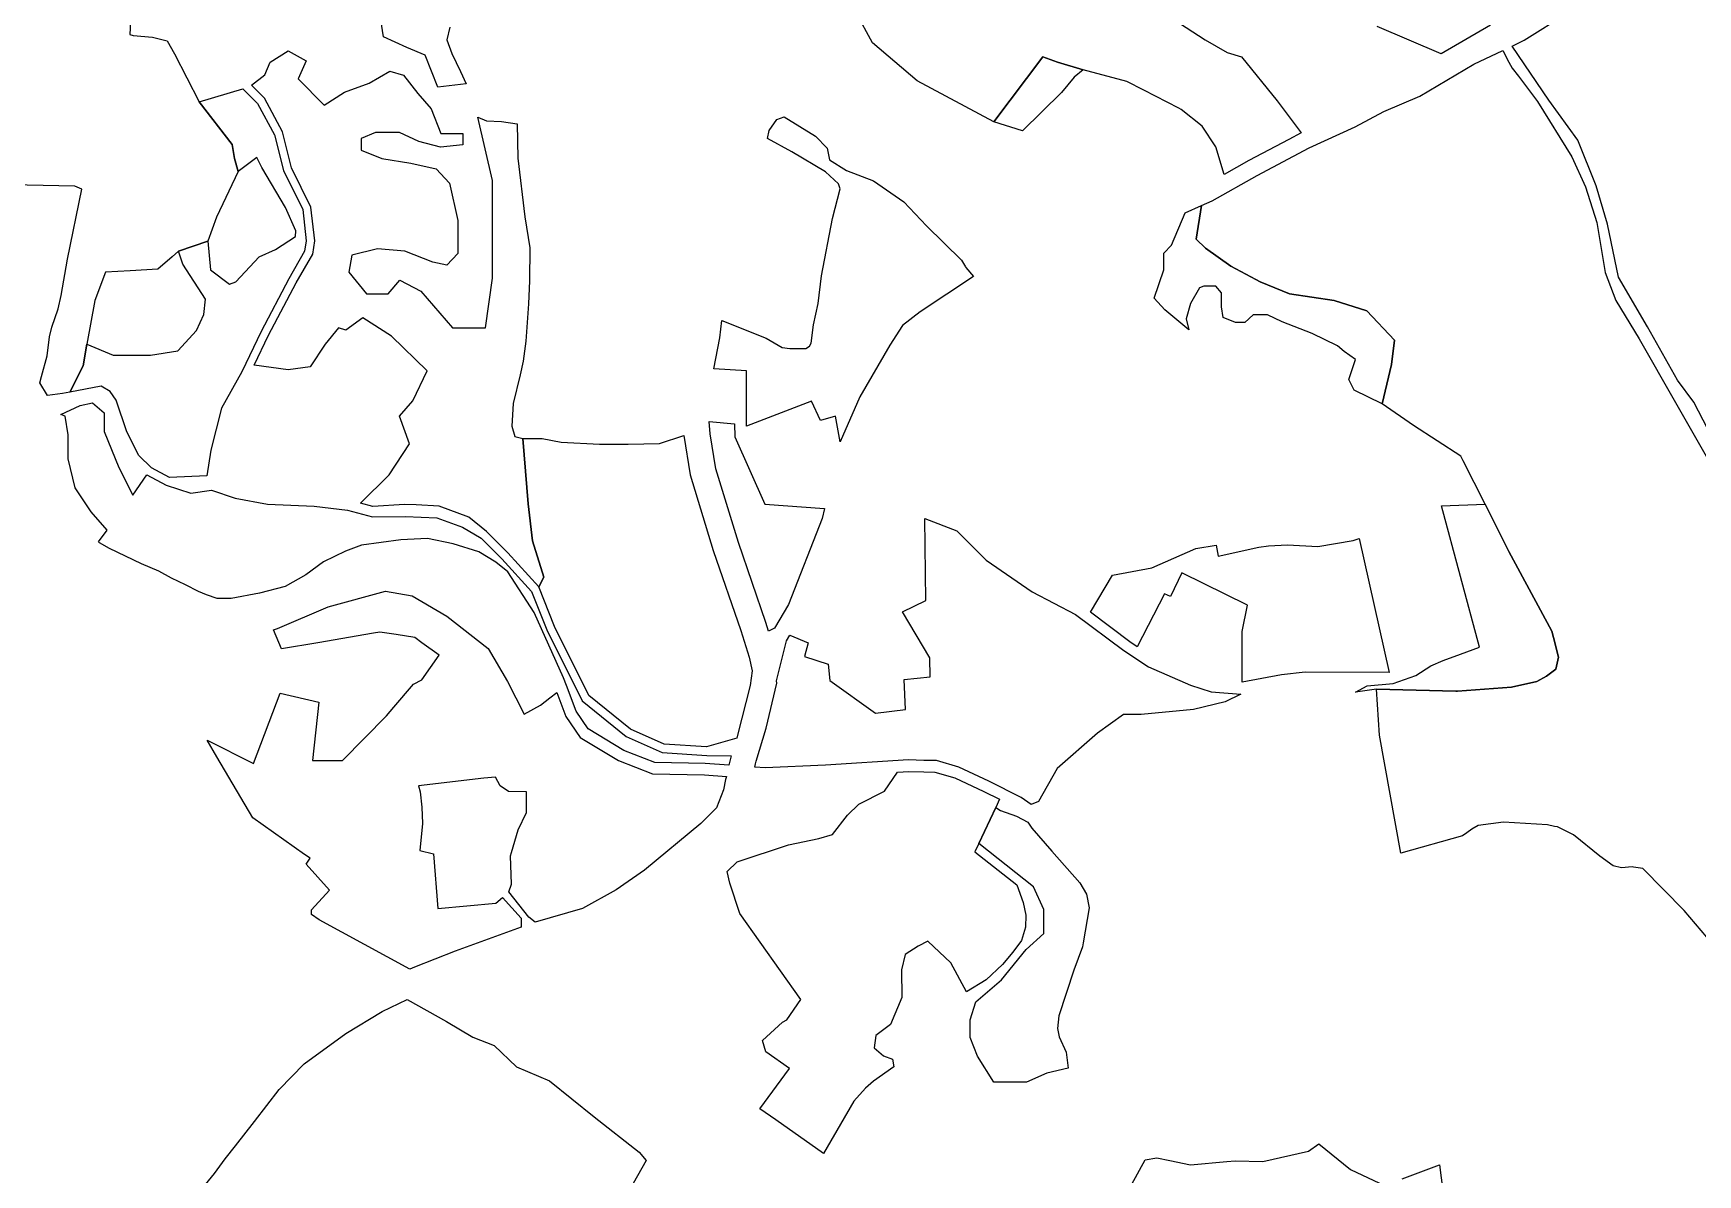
# Model space of a CAD drawing. Header units: millimetres. Extents: x 35444746 to 35449000, y 3482000 to 3488437.
# Drawn here: x 35446730.2 to 35447122.2, y 3486125 to 3486393.7 of the extents above; entities that cross this region are included whole.
import ezdxf

# ---------------------------------------------------------------- set-up
doc = ezdxf.new("R2010")
doc.units = ezdxf.units.MM
doc.layers.add('0203.02旱地整理', color=9, linetype='Continuous', true_color=0x808080)
doc.layers.add('0204.02水田整理', color=9, linetype='Continuous', true_color=0x808080)

msp = doc.modelspace()

# ---------------------------------------------------------------- linework, layer by layer
at = {"layer": '0203.02旱地整理', "color": 41}
for points in [[(35446828.278, 3486395.177), (35446827.633, 3486392.17), (35446828.761, 3486388.948), (35446830.803, 3486384.707), (35446832.15, 3486381.833), (35446825.481, 3486381.039), (35446822.515, 3486388.571), (35446818.153, 3486390.335), (35446812.664, 3486392.885), (35446812.076, 3486396.891)], [(35446828.278, 3486395.177), (35446827.633, 3486392.17), (35446828.761, 3486388.948), (35446830.803, 3486384.707), (35446832.15, 3486381.833), (35446825.481, 3486381.039), (35446822.515, 3486388.571), (35446818.153, 3486390.335), (35446812.664, 3486392.885), (35446812.076, 3486396.891)], [(35446995.68, 3486399.025), (35447006.166, 3486392.139), (35447011.352, 3486389.207), (35447014.71, 3486388.139), (35447023.154, 3486377.768), (35447028.817, 3486370.283), (35447025.893, 3486368.729), (35447016.473, 3486363.724), (35447010.628, 3486360.428), (35447008.692, 3486366.979), (35447005.49, 3486371.868), (35447000.547, 3486375.772), (35447000, 3486376.054), (35446991.729, 3486380.312), (35446987.766, 3486382.353), (35446977.449, 3486385.114), (35446971.422, 3486386.883), (35446967.94, 3486388.135), (35446956.384, 3486372.848), (35446938.347, 3486382.485), (35446927.824, 3486391.463), (35446923.968, 3486398.52)], [(35446995.68, 3486399.025), (35447006.166, 3486392.139), (35447011.352, 3486389.207), (35447014.71, 3486388.139), (35447023.154, 3486377.768), (35447028.817, 3486370.283), (35447025.893, 3486368.729), (35447016.473, 3486363.724), (35447010.628, 3486360.428), (35447008.692, 3486366.979), (35447005.49, 3486371.868), (35447000.547, 3486375.772), (35447000, 3486376.054), (35446991.729, 3486380.312), (35446987.766, 3486382.353), (35446977.449, 3486385.114), (35446971.422, 3486386.883), (35446967.94, 3486388.135), (35446956.384, 3486372.848), (35446938.347, 3486382.485), (35446927.824, 3486391.463), (35446923.968, 3486398.52)], [(35447073.394, 3486395.588), (35447061.734, 3486388.863), (35447046.699, 3486395.341)], [(35447073.394, 3486395.588), (35447061.734, 3486388.863), (35447046.699, 3486395.341)], [(35446988.903, 3486122.742), (35446992.05, 3486128.504), (35446994.812, 3486128.949), (35446997.835, 3486128.315), (35447002.69, 3486127.298), (35447011.24, 3486128.101), (35447013.236, 3486128.289), (35447019.774, 3486128.12), (35447030.531, 3486130.548), (35447032.921, 3486132.279), (35447040.432, 3486126.263), (35447047.256, 3486123.023)], [(35446988.903, 3486122.742), (35446992.05, 3486128.504), (35446994.812, 3486128.949), (35446997.835, 3486128.315), (35447002.69, 3486127.298), (35447011.24, 3486128.101), (35447013.236, 3486128.289), (35447019.774, 3486128.12), (35447030.531, 3486130.548), (35447032.921, 3486132.279), (35447040.432, 3486126.263), (35447047.256, 3486123.023)], [(35447052.604, 3486124), (35447061.384, 3486127.308), (35447063.986, 3486107.193)], [(35447052.604, 3486124), (35447061.384, 3486127.308), (35447063.986, 3486107.193)]]:
    msp.add_lwpolyline(points, dxfattribs=at)
for points in [[(35446781.591, 3486381.48), (35446784.748, 3486383.95), (35446786.03, 3486386.924), (35446790.196, 3486389.579), (35446794.455, 3486387.199), (35446792.623, 3486382.989), (35446798.713, 3486376.765), (35446803.536, 3486379.876), (35446809.337, 3486381.944), (35446814.206, 3486384.784), (35446817.382, 3486383.814), (35446820.781, 3486379.568), (35446823.903, 3486375.946), (35446826.173, 3486370.131), (35446831.328, 3486370.131), (35446831.328, 3486367.448), (35446826.105, 3486366.862), (35446820.979, 3486368.228), (35446816.44, 3486370.375), (35446810.777, 3486370.375), (35446807.458, 3486368.96), (35446807.458, 3486366.228), (35446812.291, 3486364.227), (35446819.125, 3486363.154), (35446825.08, 3486361.837), (35446828.231, 3486358.437), (35446830.199, 3486349.643), (35446830.199, 3486341.879), (35446827.636, 3486339.084), (35446824.334, 3486339.822), (35446817.693, 3486342.384), (35446811.235, 3486342.979), (35446805.203, 3486341.491), (35446804.491, 3486337.436), (35446808.707, 3486332.351), (35446813.749, 3486332.351), (35446816.498, 3486335.558), (35446821.448, 3486333.038), (35446828.917, 3486324.395), (35446836.693, 3486324.395), (35446838.364, 3486336.082), (35446838.364, 3486359.044), (35446834.876, 3486374.001), (35446836.963, 3486373.064), (35446840.5, 3486372.937), (35446844.192, 3486372.373), (35446844.355, 3486364.298), (35446845.987, 3486350.514), (35446847.119, 3486343.163), (35446847.068, 3486335.419), (35446846.803, 3486330.02), (35446846.233, 3486321.195), (35446845.61, 3486316.524), (35446844.849, 3486313.322), (35446843.233, 3486306.595), (35446842.914, 3486301.25), (35446843.644, 3486298.782), (35446845.497, 3486298.305), (35446846.732, 3486282.936), (35446847.753, 3486274.261), (35446850.433, 3486265.65), (35446849.277, 3486263.415), (35446841.99, 3486271.398), (35446836.943, 3486276.426), (35446832.767, 3486279.807), (35446825.778, 3486282.372), (35446820.383, 3486282.664), (35446817.615, 3486282.814), (35446810.188, 3486282.302), (35446807.256, 3486283.123), (35446814.035, 3486289.79), (35446818.818, 3486297.048), (35446816.419, 3486303.594), (35446819.63, 3486307.147), (35446823.005, 3486314.263), (35446814.602, 3486322.443), (35446807.818, 3486326.686), (35446803.796, 3486323.817), (35446802.059, 3486324.38), (35446798.957, 3486320.52), (35446795.43, 3486315.221), (35446790.268, 3486314.469), (35446782.26, 3486315.556), (35446785.64, 3486322.632), (35446792.156, 3486334.937), (35446796.03, 3486341.707), (35446796.523, 3486344.836), (35446795.611, 3486352.776), (35446791.017, 3486362.06), (35446788.922, 3486370.528), (35446784.669, 3486378.408)], [(35446781.591, 3486381.48), (35446784.748, 3486383.95), (35446786.03, 3486386.924), (35446790.196, 3486389.579), (35446794.455, 3486387.199), (35446792.623, 3486382.989), (35446798.713, 3486376.765), (35446803.536, 3486379.876), (35446809.337, 3486381.944), (35446814.206, 3486384.784), (35446817.382, 3486383.814), (35446820.781, 3486379.568), (35446823.903, 3486375.946), (35446826.173, 3486370.131), (35446831.328, 3486370.131), (35446831.328, 3486367.448), (35446826.105, 3486366.862), (35446820.979, 3486368.228), (35446816.44, 3486370.375), (35446810.777, 3486370.375), (35446807.458, 3486368.96), (35446807.458, 3486366.228), (35446812.291, 3486364.227), (35446819.125, 3486363.154), (35446825.08, 3486361.837), (35446828.231, 3486358.437), (35446830.199, 3486349.643), (35446830.199, 3486341.879), (35446827.636, 3486339.084), (35446824.334, 3486339.822), (35446817.693, 3486342.384), (35446811.235, 3486342.979), (35446805.203, 3486341.491), (35446804.491, 3486337.436), (35446808.707, 3486332.351), (35446813.749, 3486332.351), (35446816.498, 3486335.558), (35446821.448, 3486333.038), (35446828.917, 3486324.395), (35446836.693, 3486324.395), (35446838.364, 3486336.082), (35446838.364, 3486359.044), (35446834.876, 3486374.001), (35446836.963, 3486373.064), (35446840.5, 3486372.937), (35446844.192, 3486372.373), (35446844.355, 3486364.298), (35446845.987, 3486350.514), (35446847.119, 3486343.163), (35446847.068, 3486335.419), (35446846.803, 3486330.02), (35446846.233, 3486321.195), (35446845.61, 3486316.524), (35446844.849, 3486313.322), (35446843.233, 3486306.595), (35446842.914, 3486301.25), (35446843.644, 3486298.782), (35446845.497, 3486298.305), (35446846.732, 3486282.936), (35446847.753, 3486274.261), (35446850.433, 3486265.65), (35446849.277, 3486263.415), (35446841.99, 3486271.398), (35446836.943, 3486276.426), (35446832.767, 3486279.807), (35446825.778, 3486282.372), (35446820.383, 3486282.664), (35446817.615, 3486282.814), (35446810.188, 3486282.302), (35446807.256, 3486283.123), (35446814.035, 3486289.79), (35446818.818, 3486297.048), (35446816.419, 3486303.594), (35446819.63, 3486307.147), (35446823.005, 3486314.263), (35446814.602, 3486322.443), (35446807.818, 3486326.686), (35446803.796, 3486323.817), (35446802.059, 3486324.38), (35446798.957, 3486320.52), (35446795.43, 3486315.221), (35446790.268, 3486314.469), (35446782.26, 3486315.556), (35446785.64, 3486322.632), (35446792.156, 3486334.937), (35446796.03, 3486341.707), (35446796.523, 3486344.836), (35446795.611, 3486352.776), (35446791.017, 3486362.06), (35446788.922, 3486370.528), (35446784.669, 3486378.408)], [(35446977.449, 3486385.114), (35446975.363, 3486383.398), (35446972.379, 3486379.74), (35446963.124, 3486370.736), (35446956.384, 3486372.848), (35446967.94, 3486388.135), (35446971.422, 3486386.883)], [(35446977.449, 3486385.114), (35446975.363, 3486383.398), (35446972.379, 3486379.74), (35446963.124, 3486370.736), (35446956.384, 3486372.848), (35446967.94, 3486388.135), (35446971.422, 3486386.883)], [(35446779.574, 3486380.667), (35446783.049, 3486377.2), (35446787.042, 3486369.802), (35446789.128, 3486361.368), (35446793.664, 3486352.202), (35446794.505, 3486344.878), (35446794.112, 3486342.381), (35446790.404, 3486335.902), (35446783.853, 3486323.532), (35446779.314, 3486314.03), (35446774.544, 3486305.464), (35446772.006, 3486295.592), (35446771.106, 3486289.52), (35446762.3, 3486289.162), (35446758.047, 3486291.421), (35446755.105, 3486294.351), (35446752.268, 3486299.887), (35446749.733, 3486307.32), (35446748.293, 3486309.372), (35446746.185, 3486310.607), (35446738.782, 3486309.251), (35446741.921, 3486315.424), (35446742.834, 3486320.486), (35446749.053, 3486317.96), (35446757.854, 3486317.96), (35446764.23, 3486318.947), (35446768.631, 3486323.704), (35446770.337, 3486327.473), (35446770.777, 3486331.156), (35446765.468, 3486339.318), (35446764.409, 3486342.408), (35446771.28, 3486344.782), (35446771.942, 3486338.014), (35446776.426, 3486334.686), (35446777.895, 3486335.179), (35446783.406, 3486341.112), (35446787.273, 3486342.833), (35446791.926, 3486345.844), (35446792.064, 3486347.186), (35446789.621, 3486352.676), (35446784.056, 3486362.138), (35446782.894, 3486364.429), (35446778.471, 3486361.202), (35446777.594, 3486364.263), (35446777.036, 3486367.536), (35446769.315, 3486377.571)], [(35446779.574, 3486380.667), (35446783.049, 3486377.2), (35446787.042, 3486369.802), (35446789.128, 3486361.368), (35446793.664, 3486352.202), (35446794.505, 3486344.878), (35446794.112, 3486342.381), (35446790.404, 3486335.902), (35446783.853, 3486323.532), (35446779.314, 3486314.03), (35446774.544, 3486305.464), (35446772.006, 3486295.592), (35446771.106, 3486289.52), (35446762.3, 3486289.162), (35446758.047, 3486291.421), (35446755.105, 3486294.351), (35446752.268, 3486299.887), (35446749.733, 3486307.32), (35446748.293, 3486309.372), (35446746.185, 3486310.607), (35446738.782, 3486309.251), (35446741.921, 3486315.424), (35446742.834, 3486320.486), (35446749.053, 3486317.96), (35446757.854, 3486317.96), (35446764.23, 3486318.947), (35446768.631, 3486323.704), (35446770.337, 3486327.473), (35446770.777, 3486331.156), (35446765.468, 3486339.318), (35446764.409, 3486342.408), (35446771.28, 3486344.782), (35446771.942, 3486338.014), (35446776.426, 3486334.686), (35446777.895, 3486335.179), (35446783.406, 3486341.112), (35446787.273, 3486342.833), (35446791.926, 3486345.844), (35446792.064, 3486347.186), (35446789.621, 3486352.676), (35446784.056, 3486362.138), (35446782.894, 3486364.429), (35446778.471, 3486361.202), (35446777.594, 3486364.263), (35446777.036, 3486367.536), (35446769.315, 3486377.571)], [(35446903.117, 3486368.933), (35446903.502, 3486370.812), (35446905.346, 3486373.401), (35446907.049, 3486374.026), (35446914.397, 3486369.489), (35446917.181, 3486366.701), (35446917.715, 3486363.952), (35446921.735, 3486361.409), (35446928.072, 3486358.956), (35446935.241, 3486354.042), (35446940.524, 3486348.356), (35446948.793, 3486340.328), (35446949.752, 3486338.765), (35446949.854, 3486338.598), (35446951.591, 3486336.439), (35446939.081, 3486328.113), (35446934.941, 3486324.91), (35446931.926, 3486320.292), (35446924.849, 3486308.117), (35446920.204, 3486297.544), (35446919.092, 3486303.558), (35446915.624, 3486302.58), (35446913.469, 3486307.07), (35446898.136, 3486301.204), (35446898.136, 3486314.208), (35446890.445, 3486314.683), (35446891.87, 3486322.04), (35446892.343, 3486326.125), (35446902.825, 3486321.935), (35446906.567, 3486319.702), (35446908.363, 3486319.525), (35446912.121, 3486319.497), (35446913.023, 3486320.062), (35446913.356, 3486320.795), (35446913.972, 3486325.048), (35446915.042, 3486330.101), (35446915.832, 3486336.611), (35446918.421, 3486350.097), (35446920.186, 3486357.103), (35446919.868, 3486358.248), (35446916.788, 3486361.128), (35446908.811, 3486365.786)], [(35446903.117, 3486368.933), (35446903.502, 3486370.812), (35446905.346, 3486373.401), (35446907.049, 3486374.026), (35446914.397, 3486369.489), (35446917.181, 3486366.701), (35446917.715, 3486363.952), (35446921.735, 3486361.409), (35446928.072, 3486358.956), (35446935.241, 3486354.042), (35446940.524, 3486348.356), (35446948.793, 3486340.328), (35446949.752, 3486338.765), (35446949.854, 3486338.598), (35446951.591, 3486336.439), (35446939.081, 3486328.113), (35446934.941, 3486324.91), (35446931.926, 3486320.292), (35446924.849, 3486308.117), (35446920.204, 3486297.544), (35446919.092, 3486303.558), (35446915.624, 3486302.58), (35446913.469, 3486307.07), (35446898.136, 3486301.204), (35446898.136, 3486314.208), (35446890.445, 3486314.683), (35446891.87, 3486322.04), (35446892.343, 3486326.125), (35446902.825, 3486321.935), (35446906.567, 3486319.702), (35446908.363, 3486319.525), (35446912.121, 3486319.497), (35446913.023, 3486320.062), (35446913.356, 3486320.795), (35446913.972, 3486325.048), (35446915.042, 3486330.101), (35446915.832, 3486336.611), (35446918.421, 3486350.097), (35446920.186, 3486357.103), (35446919.868, 3486358.248), (35446916.788, 3486361.128), (35446908.811, 3486365.786)], [(35447005.332, 3486353.149), (35447004.073, 3486345.211), (35447006.268, 3486343.107), (35447012.248, 3486338.913), (35447018.146, 3486335.773), (35447019.167, 3486335.229), (35447026.05, 3486332.402), (35447036.517, 3486330.8), (35447044.25, 3486328.35), (35447050.799, 3486321.449), (35447050.051, 3486315.766), (35447047.881, 3486306.494), (35447041.271, 3486309.666), (35447040.026, 3486312.236), (35447041.579, 3486316.95), (35447038.891, 3486318.782), (35447037.337, 3486320.167), (35447031.341, 3486323.066), (35447024.326, 3486325.803), (35447020.879, 3486327.463), (35447017.451, 3486327.463), (35447015.521, 3486325.613), (35447013.315, 3486325.613), (35447010.4, 3486326.834), (35447010.006, 3486329.314), (35447010.006, 3486332.582), (35447008.666, 3486334.157), (35447005.869, 3486334.157), (35447004.827, 3486333.82), (35447002.72, 3486330.119), (35447001.67, 3486326.467), (35447002.297, 3486323.898), (35446996.71, 3486328.628), (35446994.195, 3486331.321), (35446996.467, 3486338.052), (35446996.467, 3486341.957), (35446998.277, 3486343.862), (35447001.489, 3486351.443)], [(35447005.332, 3486353.149), (35447004.073, 3486345.211), (35447006.268, 3486343.107), (35447012.248, 3486338.913), (35447018.146, 3486335.773), (35447019.167, 3486335.229), (35447026.05, 3486332.402), (35447036.517, 3486330.8), (35447044.25, 3486328.35), (35447050.799, 3486321.449), (35447050.051, 3486315.766), (35447047.881, 3486306.494), (35447041.271, 3486309.666), (35447040.026, 3486312.236), (35447041.579, 3486316.95), (35447038.891, 3486318.782), (35447037.337, 3486320.167), (35447031.341, 3486323.066), (35447024.326, 3486325.803), (35447020.879, 3486327.463), (35447017.451, 3486327.463), (35447015.521, 3486325.613), (35447013.315, 3486325.613), (35447010.4, 3486326.834), (35447010.006, 3486329.314), (35447010.006, 3486332.582), (35447008.666, 3486334.157), (35447005.869, 3486334.157), (35447004.827, 3486333.82), (35447002.72, 3486330.119), (35447001.67, 3486326.467), (35447002.297, 3486323.898), (35446996.71, 3486328.628), (35446994.195, 3486331.321), (35446996.467, 3486338.052), (35446996.467, 3486341.957), (35446998.277, 3486343.862), (35447001.489, 3486351.443)], [(35446756.945, 3486289.742), (35446761.517, 3486287.313), (35446767.317, 3486285.437), (35446772.208, 3486286.19), (35446777.72, 3486284.254), (35446785.369, 3486282.854), (35446796.359, 3486282.391), (35446804.195, 3486281.455), (35446810.132, 3486279.912), (35446817.901, 3486279.951), (35446825.227, 3486279.651), (35446831.282, 3486277.426), (35446835.712, 3486274.829), (35446840.545, 3486270.015), (35446847.552, 3486262.338), (35446851.141, 3486253.253), (35446859.43, 3486236.533), (35446869.811, 3486228.171), (35446878.327, 3486224.376), (35446888.796, 3486223.698), (35446894.589, 3486223.631), (35446894.032, 3486221.421), (35446888.406, 3486221.826), (35446876.555, 3486222.063), (35446869.254, 3486224.907), (35446860.882, 3486229.975), (35446858.03, 3486234.115), (35446855.754, 3486240.19), (35446855.078, 3486241.996), (35446848.155, 3486257.353), (35446841.984, 3486266.894), (35446839.107, 3486269.233), (35446835.16, 3486271.623), (35446829.112, 3486273.516), (35446823.04, 3486274.8), (35446816.735, 3486274.501), (35446807.477, 3486273.242), (35446803.725, 3486271.809), (35446798.594, 3486269.293), (35446794.391, 3486266.211), (35446789.554, 3486263.438), (35446783.516, 3486261.91), (35446776.848, 3486260.656), (35446773.538, 3486260.656), (35446771.016, 3486261.483), (35446769.086, 3486262.306), (35446766.088, 3486263.856), (35446762.799, 3486265.429), (35446759.773, 3486267.073), (35446755.705, 3486268.785), (35446748.128, 3486272.426), (35446745.837, 3486273.732), (35446745.573, 3486273.999), (35446747.608, 3486276.766), (35446743.859, 3486281.065), (35446740.056, 3486286.676), (35446738.453, 3486293.503), (35446738.453, 3486299.168), (35446737.732, 3486303.585), (35446736.706, 3486303.943), (35446741.265, 3486306.047), (35446744.133, 3486306.677), (35446746.943, 3486304.374), (35446746.943, 3486299.957), (35446750.34, 3486291.528), (35446753.653, 3486284.985)], [(35446756.945, 3486289.742), (35446761.517, 3486287.313), (35446767.317, 3486285.437), (35446772.208, 3486286.19), (35446777.72, 3486284.254), (35446785.369, 3486282.854), (35446796.359, 3486282.391), (35446804.195, 3486281.455), (35446810.132, 3486279.912), (35446817.901, 3486279.951), (35446825.227, 3486279.651), (35446831.282, 3486277.426), (35446835.712, 3486274.829), (35446840.545, 3486270.015), (35446847.552, 3486262.338), (35446851.141, 3486253.253), (35446859.43, 3486236.533), (35446869.811, 3486228.171), (35446878.327, 3486224.376), (35446888.796, 3486223.698), (35446894.589, 3486223.631), (35446894.032, 3486221.421), (35446888.406, 3486221.826), (35446876.555, 3486222.063), (35446869.254, 3486224.907), (35446860.882, 3486229.975), (35446858.03, 3486234.115), (35446855.754, 3486240.19), (35446855.078, 3486241.996), (35446848.155, 3486257.353), (35446841.984, 3486266.894), (35446839.107, 3486269.233), (35446835.16, 3486271.623), (35446829.112, 3486273.516), (35446823.04, 3486274.8), (35446816.735, 3486274.501), (35446807.477, 3486273.242), (35446803.725, 3486271.809), (35446798.594, 3486269.293), (35446794.391, 3486266.211), (35446789.554, 3486263.438), (35446783.516, 3486261.91), (35446776.848, 3486260.656), (35446773.538, 3486260.656), (35446771.016, 3486261.483), (35446769.086, 3486262.306), (35446766.088, 3486263.856), (35446762.799, 3486265.429), (35446759.773, 3486267.073), (35446755.705, 3486268.785), (35446748.128, 3486272.426), (35446745.837, 3486273.732), (35446745.573, 3486273.999), (35446747.608, 3486276.766), (35446743.859, 3486281.065), (35446740.056, 3486286.676), (35446738.453, 3486293.503), (35446738.453, 3486299.168), (35446737.732, 3486303.585), (35446736.706, 3486303.943), (35446741.265, 3486306.047), (35446744.133, 3486306.677), (35446746.943, 3486304.374), (35446746.943, 3486299.957), (35446750.34, 3486291.528), (35446753.653, 3486284.985)], [(35446883.432, 3486299.026), (35446884.92, 3486289.738), (35446890.353, 3486271.941), (35446896.81, 3486253.095), (35446898.773, 3486246.814), (35446899.539, 3486243.624), (35446899.021, 3486240.135), (35446896.085, 3486228.454), (35446895.883, 3486227.802), (35446888.779, 3486225.703), (35446878.814, 3486226.349), (35446870.863, 3486229.892), (35446861.027, 3486237.815), (35446852.97, 3486254.066), (35446849.277, 3486263.415), (35446850.433, 3486265.65), (35446847.753, 3486274.261), (35446846.732, 3486282.936), (35446845.497, 3486298.305), (35446850.076, 3486298.333), (35446854.496, 3486297.438), (35446863.531, 3486297.003), (35446870.295, 3486296.98), (35446877.686, 3486297.114)], [(35446883.432, 3486299.026), (35446884.92, 3486289.738), (35446890.353, 3486271.941), (35446896.81, 3486253.095), (35446898.773, 3486246.814), (35446899.539, 3486243.624), (35446899.021, 3486240.135), (35446896.085, 3486228.454), (35446895.883, 3486227.802), (35446888.779, 3486225.703), (35446878.814, 3486226.349), (35446870.863, 3486229.892), (35446861.027, 3486237.815), (35446852.97, 3486254.066), (35446849.277, 3486263.415), (35446850.433, 3486265.65), (35446847.753, 3486274.261), (35446846.732, 3486282.936), (35446845.497, 3486298.305), (35446850.076, 3486298.333), (35446854.496, 3486297.438), (35446863.531, 3486297.003), (35446870.295, 3486296.98), (35446877.686, 3486297.114)], [(35446889.336, 3486302.317), (35446895.305, 3486301.79), (35446895.456, 3486298.732), (35446902.503, 3486282.856), (35446916.523, 3486281.801), (35446915.96, 3486279.461), (35446908.036, 3486259.24), (35446904.747, 3486253.7), (35446903.337, 3486252.995), (35446902.702, 3486255.025), (35446896.252, 3486273.851), (35446890.974, 3486291.14), (35446889.649, 3486299.412)], [(35446889.336, 3486302.317), (35446895.305, 3486301.79), (35446895.456, 3486298.732), (35446902.503, 3486282.856), (35446916.523, 3486281.801), (35446915.96, 3486279.461), (35446908.036, 3486259.24), (35446904.747, 3486253.7), (35446903.337, 3486252.995), (35446902.702, 3486255.025), (35446896.252, 3486273.851), (35446890.974, 3486291.14), (35446889.649, 3486299.412)], [(35446940.153, 3486279.486), (35446947.711, 3486276.564), (35446954.633, 3486269.66), (35446965.469, 3486262.224), (35446975.64, 3486256.92), (35446987.014, 3486248.397), (35446992.86, 3486244.547), (35447002.707, 3486240.281), (35447007.607, 3486238.681), (35447014.569, 3486238.101), (35447010.847, 3486236.36), (35447003.395, 3486234.54), (35446991.102, 3486233.347), (35446986.942, 3486233.347), (35446980.841, 3486228.958), (35446971.319, 3486220.642), (35446966.928, 3486212.834), (35446965.233, 3486212.128), (35446962.841, 3486213.821), (35446955.227, 3486217.685), (35446948.158, 3486220.932), (35446942.944, 3486222.483), (35446939.965, 3486222.529), (35446936.32, 3486222.639), (35446916.769, 3486221.454), (35446902.581, 3486220.806), (35446900.154, 3486220.98), (35446900.316, 3486221.739), (35446900.448, 3486222.356), (35446902.825, 3486230.091), (35446905.295, 3486240.704), (35446905.265, 3486241.274), (35446907.585, 3486250.647), (35446908.399, 3486252.019), (35446912.675, 3486250.202), (35446911.808, 3486246.996), (35446917.368, 3486245.188), (35446917.81, 3486241.342), (35446928.521, 3486233.629), (35446935.576, 3486234.492), (35446935.272, 3486241.592), (35446941.426, 3486242.242), (35446941.321, 3486246.716), (35446934.876, 3486257.509), (35446940.434, 3486260.147)], [(35446940.153, 3486279.486), (35446947.711, 3486276.564), (35446954.633, 3486269.66), (35446965.469, 3486262.224), (35446975.64, 3486256.92), (35446987.014, 3486248.397), (35446992.86, 3486244.547), (35447002.707, 3486240.281), (35447007.607, 3486238.681), (35447014.569, 3486238.101), (35447010.847, 3486236.36), (35447003.395, 3486234.54), (35446991.102, 3486233.347), (35446986.942, 3486233.347), (35446980.841, 3486228.958), (35446971.319, 3486220.642), (35446966.928, 3486212.834), (35446965.233, 3486212.128), (35446962.841, 3486213.821), (35446955.227, 3486217.685), (35446948.158, 3486220.932), (35446942.944, 3486222.483), (35446939.965, 3486222.529), (35446936.32, 3486222.639), (35446916.769, 3486221.454), (35446902.581, 3486220.806), (35446900.154, 3486220.98), (35446900.316, 3486221.739), (35446900.448, 3486222.356), (35446902.825, 3486230.091), (35446905.295, 3486240.704), (35446905.265, 3486241.274), (35446907.585, 3486250.647), (35446908.399, 3486252.019), (35446912.675, 3486250.202), (35446911.808, 3486246.996), (35446917.368, 3486245.188), (35446917.81, 3486241.342), (35446928.521, 3486233.629), (35446935.576, 3486234.492), (35446935.272, 3486241.592), (35446941.426, 3486242.242), (35446941.321, 3486246.716), (35446934.876, 3486257.509), (35446940.434, 3486260.147)], [(35447072.11, 3486282.823), (35447077.698, 3486271.734), (35447087.785, 3486252.961), (35447088.179, 3486251.479), (35447089.41, 3486246.849), (35447088.738, 3486244.046), (35447086.586, 3486242.405), (35447084.271, 3486241.094), (35447078.325, 3486239.799), (35447065.631, 3486238.821), (35447065.224, 3486238.831), (35447046.511, 3486239.281), (35447041.585, 3486238.613), (35447044.347, 3486240.083), (35447050.476, 3486240.64), (35447055.769, 3486242.524), (35447059.349, 3486244.792), (35447062.188, 3486246.04), (35447066.305, 3486247.532), (35447070.787, 3486249.227), (35447061.857, 3486282.496)], [(35447072.11, 3486282.823), (35447077.698, 3486271.734), (35447087.785, 3486252.961), (35447088.179, 3486251.479), (35447089.41, 3486246.849), (35447088.738, 3486244.046), (35447086.586, 3486242.405), (35447084.271, 3486241.094), (35447078.325, 3486239.799), (35447065.631, 3486238.821), (35447065.224, 3486238.831), (35447046.511, 3486239.281), (35447041.585, 3486238.613), (35447044.347, 3486240.083), (35447050.476, 3486240.64), (35447055.769, 3486242.524), (35447059.349, 3486244.792), (35447062.188, 3486246.04), (35447066.305, 3486247.532), (35447070.787, 3486249.227), (35447061.857, 3486282.496)], [(35447008.777, 3486273.225), (35447009.225, 3486270.618), (35447018.808, 3486272.721), (35447021.105, 3486273.05), (35447025.575, 3486273.256), (35447032.729, 3486272.878), (35447040.998, 3486274.302), (35447042.447, 3486274.811), (35447049.528, 3486243.229), (35447029.686, 3486243.343), (35447024.188, 3486242.709), (35447014.88, 3486240.977), (35447014.88, 3486252.919), (35447016.161, 3486259.092), (35447000.685, 3486266.722), (35446998.01, 3486261.154), (35446996.63, 3486261.762), (35446990.175, 3486249.308), (35446988.452, 3486250.443), (35446979.142, 3486257.419), (35446984.378, 3486266.162), (35446993.632, 3486267.885), (35447004.007, 3486272.384)], [(35447008.777, 3486273.225), (35447009.225, 3486270.618), (35447018.808, 3486272.721), (35447021.105, 3486273.05), (35447025.575, 3486273.256), (35447032.729, 3486272.878), (35447040.998, 3486274.302), (35447042.447, 3486274.811), (35447049.528, 3486243.229), (35447029.686, 3486243.343), (35447024.188, 3486242.709), (35447014.88, 3486240.977), (35447014.88, 3486252.919), (35447016.161, 3486259.092), (35447000.685, 3486266.722), (35446998.01, 3486261.154), (35446996.63, 3486261.762), (35446990.175, 3486249.308), (35446988.452, 3486250.443), (35446979.142, 3486257.419), (35446984.378, 3486266.162), (35446993.632, 3486267.885), (35447004.007, 3486272.384)], [(35446786.744, 3486253.268), (35446787.734, 3486253.613), (35446799.625, 3486258.699), (35446813.156, 3486262.348), (35446819.453, 3486261.27), (35446827.628, 3486256.504), (35446837.344, 3486248.881), (35446841.905, 3486241.11), (35446845.832, 3486233.422), (35446849.624, 3486235.555), (35446851.866, 3486237.25), (35446853.508, 3486238.491), (35446855.618, 3486232.857), (35446858.988, 3486227.965), (35446868.056, 3486222.476), (35446876.022, 3486219.373), (35446888.282, 3486219.127), (35446893.427, 3486218.756), (35446893.257, 3486218.006), (35446892.716, 3486215.618), (35446891.115, 3486211.386), (35446887.449, 3486207.7), (35446874.165, 3486196.665), (35446867.482, 3486192.097), (35446859.569, 3486187.682), (35446848.427, 3486184.423), (35446846.936, 3486185.652), (35446842.191, 3486191.615), (35446842.828, 3486193.386), (35446842.626, 3486200.096), (35446842.834, 3486200.822), (35446844.378, 3486206.204), (35446846.362, 3486210.286), (35446846.338, 3486215.166), (35446842.123, 3486215.238), (35446840.132, 3486216.576), (35446839.029, 3486218.552), (35446836.295, 3486218.375), (35446820.893, 3486216.558), (35446821.284, 3486215.119), (35446821.739, 3486211.524), (35446821.869, 3486207.652), (35446821.276, 3486201.295), (35446824.477, 3486200.57), (35446825.471, 3486187.677), (35446839.174, 3486188.928), (35446840.697, 3486190.287), (35446845.114, 3486185.419), (35446845.136, 3486183.25), (35446829.552, 3486177.592), (35446819.952, 3486173.868), (35446818.888, 3486173.366), (35446797.567, 3486184.989), (35446795.767, 3486186.268), (35446795.767, 3486187.366), (35446799.942, 3486191.98), (35446794.456, 3486198.146), (35446795.398, 3486199.509), (35446794.111, 3486200.418), (35446781.919, 3486209.02), (35446773.467, 3486223.342), (35446771.124, 3486227.312), (35446782.074, 3486221.78), (35446788.357, 3486238.369), (35446797.485, 3486236.236), (35446795.944, 3486222.491), (35446803.057, 3486222.491), (35446813.37, 3486233.037), (35446815.108, 3486235.063), (35446819.772, 3486240.502), (35446821.724, 3486241.508), (35446825.795, 3486247.329), (35446821.742, 3486250.22), (35446820.092, 3486251.46), (35446815.641, 3486252.149), (35446811.827, 3486252.739), (35446810.337, 3486252.484), (35446797.218, 3486250.238), (35446788.628, 3486248.837)], [(35446786.744, 3486253.268), (35446787.734, 3486253.613), (35446799.625, 3486258.699), (35446813.156, 3486262.348), (35446819.453, 3486261.27), (35446827.628, 3486256.504), (35446837.344, 3486248.881), (35446841.905, 3486241.11), (35446845.832, 3486233.422), (35446849.624, 3486235.555), (35446851.866, 3486237.25), (35446853.508, 3486238.491), (35446855.618, 3486232.857), (35446858.988, 3486227.965), (35446868.056, 3486222.476), (35446876.022, 3486219.373), (35446888.282, 3486219.127), (35446893.427, 3486218.756), (35446893.257, 3486218.006), (35446892.716, 3486215.618), (35446891.115, 3486211.386), (35446887.449, 3486207.7), (35446874.165, 3486196.665), (35446867.482, 3486192.097), (35446859.569, 3486187.682), (35446848.427, 3486184.423), (35446846.936, 3486185.652), (35446842.191, 3486191.615), (35446842.828, 3486193.386), (35446842.626, 3486200.096), (35446842.834, 3486200.822), (35446844.378, 3486206.204), (35446846.362, 3486210.286), (35446846.338, 3486215.166), (35446842.123, 3486215.238), (35446840.132, 3486216.576), (35446839.029, 3486218.552), (35446836.295, 3486218.375), (35446820.893, 3486216.558), (35446821.284, 3486215.119), (35446821.739, 3486211.524), (35446821.869, 3486207.652), (35446821.276, 3486201.295), (35446824.477, 3486200.57), (35446825.471, 3486187.677), (35446839.174, 3486188.928), (35446840.697, 3486190.287), (35446845.114, 3486185.419), (35446845.136, 3486183.25), (35446829.552, 3486177.592), (35446819.952, 3486173.868), (35446818.888, 3486173.366), (35446797.567, 3486184.989), (35446795.767, 3486186.268), (35446795.767, 3486187.366), (35446799.942, 3486191.98), (35446794.456, 3486198.146), (35446795.398, 3486199.509), (35446794.111, 3486200.418), (35446781.919, 3486209.02), (35446773.467, 3486223.342), (35446771.124, 3486227.312), (35446782.074, 3486221.78), (35446788.357, 3486238.369), (35446797.485, 3486236.236), (35446795.944, 3486222.491), (35446803.057, 3486222.491), (35446813.37, 3486233.037), (35446815.108, 3486235.063), (35446819.772, 3486240.502), (35446821.724, 3486241.508), (35446825.795, 3486247.329), (35446821.742, 3486250.22), (35446820.092, 3486251.46), (35446815.641, 3486252.149), (35446811.827, 3486252.739), (35446810.337, 3486252.484), (35446797.218, 3486250.238), (35446788.628, 3486248.837)], [(35446933.735, 3486219.778), (35446936.361, 3486219.937), (35446939.903, 3486219.83), (35446942.53, 3486219.789), (35446947.205, 3486218.399), (35446954.052, 3486215.254), (35446957.747, 3486213.378), (35446956.86, 3486211.484), (35446952.855, 3486202.943), (35446951.942, 3486200.995), (35446961.847, 3486193.22), (35446963.286, 3486189.054), (35446963.93, 3486186.119), (35446963.842, 3486183.268), (35446962.92, 3486180.171), (35446960.877, 3486177.407), (35446958.476, 3486174.479), (35446954.626, 3486170.907), (35446949.98, 3486168.083), (35446946.255, 3486174.914), (35446940.871, 3486179.993), (35446938.607, 3486178.798), (35446935.531, 3486176.834), (35446934.634, 3486173.248), (35446934.717, 3486166.738), (35446932.07, 3486160.373), (35446928.625, 3486157.791), (35446928.195, 3486154.887), (35446930.455, 3486152.951), (35446932.582, 3486152.178), (35446932.844, 3486150.434), (35446928.045, 3486146.99), (35446926.16, 3486145.401), (35446923.472, 3486142.324), (35446917.171, 3486131.5), (35446916.271, 3486130.015), (35446905.047, 3486137.93), (35446901.343, 3486140.49), (35446908.319, 3486150.01), (35446902.682, 3486153.932), (35446901.969, 3486156.571), (35446906.678, 3486160.921), (35446907.645, 3486161.443), (35446910.982, 3486166.237), (35446896.606, 3486186.459), (35446894.261, 3486193.667), (35446893.637, 3486196.375), (35446895.993, 3486198.647), (35446908.088, 3486202.677), (35446915.215, 3486204.162), (35446918.414, 3486205.057), (35446921.92, 3486209.653), (35446924.599, 3486212.245), (35446930.675, 3486215.282)], [(35446933.735, 3486219.778), (35446936.361, 3486219.937), (35446939.903, 3486219.83), (35446942.53, 3486219.789), (35446947.205, 3486218.399), (35446954.052, 3486215.254), (35446957.747, 3486213.378), (35446956.86, 3486211.484), (35446952.855, 3486202.943), (35446951.942, 3486200.995), (35446961.847, 3486193.22), (35446963.286, 3486189.054), (35446963.93, 3486186.119), (35446963.842, 3486183.268), (35446962.92, 3486180.171), (35446960.877, 3486177.407), (35446958.476, 3486174.479), (35446954.626, 3486170.907), (35446949.98, 3486168.083), (35446946.255, 3486174.914), (35446940.871, 3486179.993), (35446938.607, 3486178.798), (35446935.531, 3486176.834), (35446934.634, 3486173.248), (35446934.717, 3486166.738), (35446932.07, 3486160.373), (35446928.625, 3486157.791), (35446928.195, 3486154.887), (35446930.455, 3486152.951), (35446932.582, 3486152.178), (35446932.844, 3486150.434), (35446928.045, 3486146.99), (35446926.16, 3486145.401), (35446923.472, 3486142.324), (35446917.171, 3486131.5), (35446916.271, 3486130.015), (35446905.047, 3486137.93), (35446901.343, 3486140.49), (35446908.319, 3486150.01), (35446902.682, 3486153.932), (35446901.969, 3486156.571), (35446906.678, 3486160.921), (35446907.645, 3486161.443), (35446910.982, 3486166.237), (35446896.606, 3486186.459), (35446894.261, 3486193.667), (35446893.637, 3486196.375), (35446895.993, 3486198.647), (35446908.088, 3486202.677), (35446915.215, 3486204.162), (35446918.414, 3486205.057), (35446921.92, 3486209.653), (35446924.599, 3486212.245), (35446930.675, 3486215.282)], [(35446956.86, 3486211.484), (35446958.006, 3486210.74), (35446961.766, 3486209.422), (35446964.381, 3486208.024), (35446965.359, 3486206.549), (35446970.091, 3486201.137), (35446976.657, 3486193.743), (35446978.204, 3486191.041), (35446978.85, 3486187.851), (35446977.444, 3486179.619), (35446977.273, 3486178.615), (35446975.216, 3486173.141), (35446971.755, 3486162.439), (35446971.421, 3486159.414), (35446971.825, 3486157.451), (35446973.451, 3486153.849), (35446973.932, 3486150.093), (35446968.889, 3486148.901), (35446964.082, 3486146.809), (35446959.353, 3486146.809), (35446956.407, 3486146.809), (35446952.531, 3486152.93), (35446950.826, 3486157.27), (35446950.826, 3486161.454), (35446952.144, 3486165.716), (35446958.241, 3486170.877), (35446964.026, 3486178.059), (35446968.186, 3486181.781), (35446968.186, 3486182.638), (35446968.186, 3486187.442), (35446965.737, 3486192.797), (35446955.13, 3486201.191), (35446952.855, 3486202.943)], [(35446956.86, 3486211.484), (35446958.006, 3486210.74), (35446961.766, 3486209.422), (35446964.381, 3486208.024), (35446965.359, 3486206.549), (35446970.091, 3486201.137), (35446976.657, 3486193.743), (35446978.204, 3486191.041), (35446978.85, 3486187.851), (35446977.444, 3486179.619), (35446977.273, 3486178.615), (35446975.216, 3486173.141), (35446971.755, 3486162.439), (35446971.421, 3486159.414), (35446971.825, 3486157.451), (35446973.451, 3486153.849), (35446973.932, 3486150.093), (35446968.889, 3486148.901), (35446964.082, 3486146.809), (35446959.353, 3486146.809), (35446956.407, 3486146.809), (35446952.531, 3486152.93), (35446950.826, 3486157.27), (35446950.826, 3486161.454), (35446952.144, 3486165.716), (35446958.241, 3486170.877), (35446964.026, 3486178.059), (35446968.186, 3486181.781), (35446968.186, 3486182.638), (35446968.186, 3486187.442), (35446965.737, 3486192.797), (35446955.13, 3486201.191), (35446952.855, 3486202.943)]]:
    msp.add_lwpolyline(points, close=True, dxfattribs=at)
at = {"layer": '0204.02水田整理', "color": 51}
for points in [[(35446754.13, 3486415.731), (35446752.959, 3486393.394), (35446753.697, 3486393.226), (35446758.295, 3486392.794), (35446761.756, 3486391.933), (35446763.468, 3486388.846), (35446769.315, 3486377.571), (35446777.036, 3486367.536), (35446777.594, 3486364.263), (35446778.471, 3486361.202), (35446773.397, 3486350.432), (35446771.28, 3486344.782), (35446764.409, 3486342.408), (35446762.93, 3486341.122), (35446759.571, 3486338.202), (35446753.021, 3486337.8), (35446747.25, 3486337.473), (35446744.691, 3486330.785), (35446742.834, 3486320.486), (35446741.921, 3486315.424), (35446738.782, 3486309.251), (35446737.074, 3486308.938), (35446733.587, 3486308.423), (35446731.792, 3486311.414), (35446732.132, 3486312.943), (35446733.49, 3486317.779), (35446734.06, 3486322.263), (35446734.599, 3486324.51), (35446736.072, 3486328.862), (35446736.812, 3486331.985), (35446738.269, 3486340.548), (35446741.646, 3486357.039), (35446739.998, 3486357.733), (35446702.525, 3486358.482)], [(35447124.549, 3486300.484), (35447121.221, 3486306.867), (35447117.386, 3486312.08), (35447110.372, 3486324.575), (35447103.547, 3486336.334), (35447100.914, 3486348.746), (35447098.268, 3486357.807), (35447093.953, 3486368.55), (35447087.118, 3486377.962), (35447078.483, 3486390.709), (35447081.333, 3486392.068), (35447091.609, 3486398.491)], [(35447124.3, 3486180.948), (35447118.943, 3486187.233), (35447109.213, 3486197.107), (35447107.077, 3486197.399), (35447106.715, 3486197.448), (35447104.214, 3486197.261), (35447102.267, 3486197.721), (35447099.134, 3486199.967), (35447092.93, 3486205.043), (35447089.155, 3486206.885), (35447088.457, 3486207.015), (35447086.759, 3486207.331), (35447076.437, 3486208.033), (35447070.462, 3486207.243), (35447068.938, 3486206.325), (35447067.767, 3486205.491), (35447066.793, 3486204.798), (35447052.218, 3486200.67), (35447047.268, 3486228.442), (35447046.511, 3486239.281), (35447065.224, 3486238.831), (35447065.631, 3486238.821), (35447078.325, 3486239.799), (35447084.271, 3486241.094), (35447086.586, 3486242.405), (35447088.738, 3486244.046), (35447089.41, 3486246.849), (35447088.179, 3486251.479), (35447087.785, 3486252.961), (35447077.698, 3486271.734), (35447072.11, 3486282.823), (35447066.937, 3486293.088), (35447066.407, 3486294.14), (35447055.214, 3486301.41), (35447047.881, 3486306.494), (35447050.051, 3486315.766), (35447050.799, 3486321.449), (35447044.25, 3486328.35), (35447036.517, 3486330.8), (35447026.05, 3486332.402), (35447019.167, 3486335.229), (35447018.146, 3486335.773), (35447012.248, 3486338.913), (35447006.268, 3486343.107), (35447004.073, 3486345.211), (35447005.332, 3486353.149), (35447007.823, 3486354.255), (35447018.399, 3486360.219), (35447030.649, 3486366.728), (35447041.491, 3486371.716), (35447048.263, 3486375.334), (35447056.705, 3486378.942), (35447069.453, 3486386.405), (35447076.274, 3486389.656), (35447077.672, 3486386.893), (35447078.507, 3486385.463), (35447080.001, 3486383.621), (35447084.398, 3486377.68), (35447092.52, 3486364.632), (35447095.745, 3486357.527), (35447098.38, 3486349.174), (35447100.334, 3486337.403), (35447102.893, 3486330.801), (35447108.361, 3486321.769), (35447116.971, 3486306.815), (35447125.09, 3486292.511)], [(35446768.626, 3486120.146), (35446772.871, 3486125.291), (35446775.411, 3486128.72), (35446777.834, 3486131.8), (35446782.316, 3486137.497), (35446788.14, 3486145.065), (35446794.015, 3486151.073), (35446803.777, 3486158.264), (35446812.341, 3486163.424), (35446818.252, 3486166.212), (35446827.531, 3486161.049), (35446833.753, 3486157.374), (35446838.746, 3486155.417), (35446844.031, 3486150.391), (35446851.813, 3486147.141), (35446862.315, 3486138.641), (35446872.858, 3486130.351), (35446874.565, 3486128.358), (35446868.696, 3486118.086)]]:
    msp.add_lwpolyline(points, dxfattribs=at)

doc.saveas('drawing.dxf')
